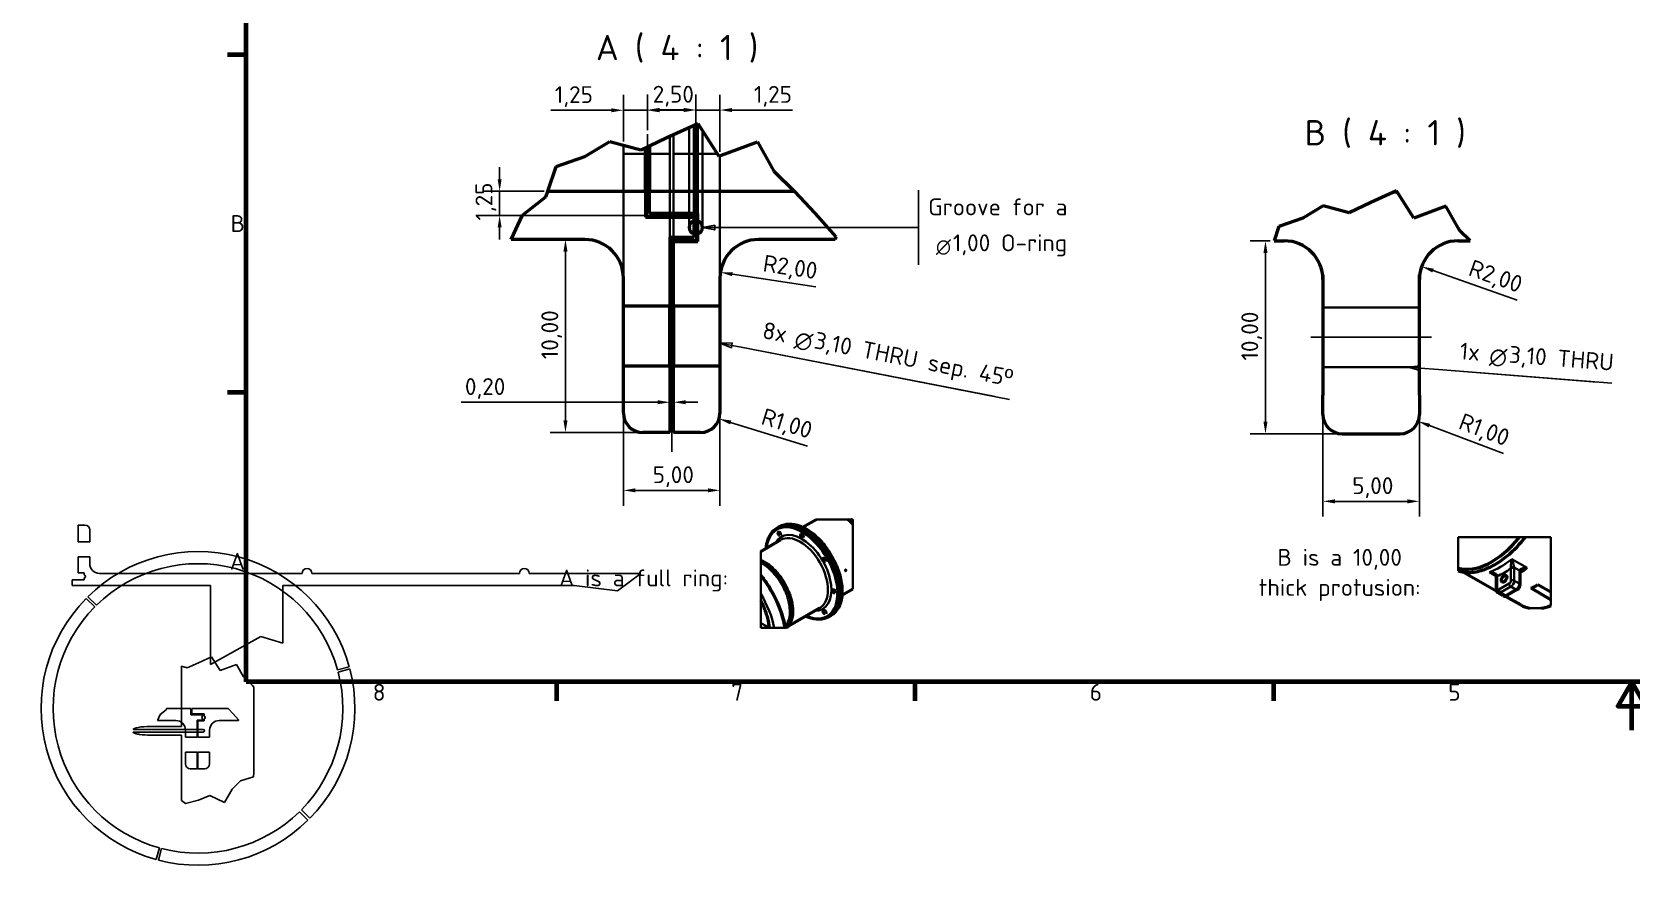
# Model space of a CAD drawing. Header units: millimetres. Extents: x -69 to 1188, y -60 to 840.
# Drawn here: x -69 to 594, y -60 to 289 of the extents above; entities that cross this region are included whole.
import ezdxf

# ---------------------------------------------------------------- set-up
doc = ezdxf.new("R2010")
doc.units = ezdxf.units.MM
doc.header["$LTSCALE"] = 2
doc.linetypes.add('DASHED', pattern=[0.2067, 0.1654, -0.0413])
for name, color, linetype, lineweight in [('Border (ISO)', 7, 'Continuous', 70), ('Break Line (ISO)', 7, 'Continuous', 50), ('Centerline (ISO)', 7, 'Continuous', 25), ('Dimension (ISO)', 7, 'Continuous', 25), ('Hidden (ISO)', 7, 'DASHED', 35), ('Sketch Geometry (ISO)', 7, 'Continuous', 25), ('Symbol (ISO)', 7, 'Continuous', 25), ('Visible (ISO)', 7, 'Continuous', 50), ('Visible Narrow (ISO)', 7, 'Continuous', 35)]:
    doc.layers.add(name, color=color, linetype=linetype, lineweight=lineweight)
doc.styles.add('Label Text (DIN)', font='isocpeur.ttf')
doc.styles.add('Note Text (DIN)', font='isocpeur.ttf')
doc.styles.add('Text Style13', font='')
doc.styles.add('Text Style58', font='')
doc.styles.get('Text Style13').set_extended_font_data('AIGDT')
doc.styles.get('Text Style58').set_extended_font_data('AIGDT')
doc.dimstyles.new('Default (DIN)', dxfattribs={"dimscale": 2, "dimtxt": 3.5, "dimasz": 2.5, "dimexe": 3.175, "dimexo": 0.8, "dimgap": 0.8, "dimtad": 1, "dimrnd": 1e-08, "dimzin": 0, "dimtxsty": 'Note Text (DIN)', "dimcen": 0.09, "dimdle": 10, "dimclrd": 256, "dimclre": 256, "dimclrt": 256, "dimadec": 0, "dimazin": 0, "dimtfac": 1, "dimtmove": 0, "dimatfit": 3, "dimfxl": 1, "dimtolj": 1, "dimtzin": 0, "dimlwd": -1, "dimlwe": -1, "dimarcsym": 0})

# ---------------------------------------------------------------- blocks, each defined once
blk = doc.blocks.new('Borders Default Border')
at = {"layer": 'Border (ISO)'}
for p, q in [((10, 140), (6.1, 140)), ((10, 70), (6.1, 70)), ((74.25, 10), (74.25, 6.1)), ((148.5, 10), (148.5, 6.1)), ((222.75, 10), (222.75, 6.1))]:
    blk.add_line(p, q, dxfattribs=at)
at = {"layer": 'Border (ISO)', "flags": 128}
for points in [[(10, 10), (10, 410), (584, 410), (584, 10), (10, 10)], [(297, 0), (297, 10), (294.11, 5), (299.89, 5), (297, 10)]]:
    blk.add_lwpolyline(points, dxfattribs=at)
at = {"layer": 'Border (ISO)', "char_height": 3.5, "attachment_point": 7, "style": 'Note Text (DIN)'}
for s, insert in [('B', (6.75, 103.25)), ('A', (6.58, 33.25)), ('8', (36.2, 6.1)), ('7', (110.45, 6.1)), ('6', (184.7, 6.1)), ('5', (258.95, 6.1))]:
    blk.add_mtext(s, dxfattribs=dict(at, insert=insert))
blk = doc.blocks.new('*D15')
at = {"layer": 'Defpoints', "color": 0, "transparency": 16777216}
for p in [(176.23, 131.4), (216.23, 131.4), (216.23, 99.4)]:
    blk.add_point(p, dxfattribs=at)
at = {"layer": 'Dimension (ISO)', "transparency": 16777216}
for p, q in [((176.23, 129.8), (176.23, 93.05)), ((216.23, 129.8), (216.23, 93.05)), ((181.23, 99.4), (211.23, 99.4))]:
    blk.add_line(p, q, dxfattribs=at)
for points in [[(181.23, 100.24), (181.23, 98.57), (176.23, 99.4)], [(211.23, 100.24), (211.23, 98.57), (216.23, 99.4)]]:
    blk.add_solid(points, dxfattribs=at)
at = {"layer": 'Dimension (ISO)', "transparency": 16777216, "insert": (188.36, 109.4), "char_height": 7, "attachment_point": 1, "style": 'Note Text (DIN)'}
blk.add_mtext('\\A1;5,00', dxfattribs=at)
blk = doc.blocks.new('*D16')
at = {"layer": 'Defpoints', "color": 0, "transparency": 16777216}
for p in [(152.23, 203.4), (153.16, 203.4), (184.23, 123.4)]:
    blk.add_point(p, dxfattribs=at)
at = {"layer": 'Dimension (ISO)', "transparency": 16777216}
for p, q in [((152.23, 128.4), (152.23, 198.4)), ((182.63, 123.4), (145.88, 123.4))]:
    blk.add_line(p, q, dxfattribs=at)
for points in [[(151.4, 198.4), (153.07, 198.4), (152.23, 203.4)], [(151.4, 128.4), (153.07, 128.4), (152.23, 123.4)]]:
    blk.add_solid(points, dxfattribs=at)
at = {"layer": 'Dimension (ISO)', "transparency": 16777216, "insert": (142.23, 153.78), "char_height": 7, "attachment_point": 1, "rotation": 90, "style": 'Note Text (DIN)'}
blk.add_mtext('\\A1;10,00', dxfattribs=at)
blk = doc.blocks.new('*D17')
at = {"layer": 'Defpoints', "color": 0, "transparency": 16777216}
for p in [(208.23, 131.4), (215.88, 129.05)]:
    blk.add_point(p, dxfattribs=at)
at = {"layer": 'Dimension (ISO)', "transparency": 16777216}
blk.add_line((252.52, 117.75), (220.66, 127.57), dxfattribs=at)
blk.add_solid([(220.9, 128.37), (220.41, 126.78), (215.88, 129.05)], dxfattribs=at)
at = {"layer": 'Dimension (ISO)', "transparency": 16777216, "insert": (234.87, 133.66), "char_height": 7, "attachment_point": 1, "rotation": 342.86788, "style": 'Note Text (DIN)'}
blk.add_mtext('\\A1;R1,00', dxfattribs=at)
blk = doc.blocks.new('*D18')
at = {"layer": 'Defpoints', "color": 0, "transparency": 16777216}
for p in [(216.41, 189.78), (232.23, 187.4)]:
    blk.add_point(p, dxfattribs=at)
at = {"layer": 'Dimension (ISO)', "transparency": 16777216}
blk.add_line((255.96, 183.84), (221.36, 189.04), dxfattribs=at)
blk.add_solid([(221.48, 189.86), (221.23, 188.21), (216.41, 189.78)], dxfattribs=at)
at = {"layer": 'Dimension (ISO)', "transparency": 16777216, "insert": (234.75, 197.14), "char_height": 7, "attachment_point": 1, "rotation": 351.45258, "style": 'Note Text (DIN)'}
blk.add_mtext('\\A1;R2,00', dxfattribs=at)
blk = doc.blocks.new('Hole Note1')
at = {"layer": 'Symbol (ISO)'}
for p, q in [((110.67, 80.25), (108.12, 80.24)), ((110.57, 79.76), (108.12, 80.24)), ((108.12, 80.24), (110.47, 79.27)), ((110.47, 79.27), (110.67, 80.25)), ((110.57, 79.76), (112.16, 79.46)), ((112.16, 79.46), (165.13, 69.13)), ((112.16, 79.46), (168.08, 68.56))]:
    blk.add_line(p, q, dxfattribs=at)
at = {"layer": 'Symbol (ISO)', "flags": 128}
blk.add_lwpolyline([(110.67, 80.25), (108.12, 80.24), (110.47, 79.27), (110.67, 80.25)], dxfattribs=at)
at = {"layer": 'Symbol (ISO)'}
blk.add_solid([(110.67, 80.25), (108.12, 80.24), (110.47, 79.27), (110.67, 80.25)], dxfattribs=at)
at = {"layer": 'Symbol (ISO)', "char_height": 3.5, "attachment_point": 7, "rotation": 348.9757}
for s, insert, style in [('8x ', (116.69, 81.27), 'Note Text (DIN)'), ('\\fAIGDT|b0|i0|p0;n', (123.29, 79.09), 'Text Style13'), ('3,10 THRU sep. 45º', (127.21, 78.15), 'Note Text (DIN)')]:
    blk.add_mtext(s, dxfattribs=dict(at, insert=insert, style=style))
blk = doc.blocks.new('*D21')
at = {"layer": 'Defpoints', "color": 0, "transparency": 16777216}
for p in [(465.98, 138.85), (505.98, 138.85), (505.98, 94.85)]:
    blk.add_point(p, dxfattribs=at)
at = {"layer": 'Dimension (ISO)', "transparency": 16777216}
for p, q in [((465.98, 137.25), (465.98, 88.5)), ((505.98, 137.25), (505.98, 88.5)), ((470.98, 94.85), (500.98, 94.85))]:
    blk.add_line(p, q, dxfattribs=at)
for points in [[(470.98, 95.68), (470.98, 94.01), (465.98, 94.85)], [(500.98, 95.68), (500.98, 94.01), (505.98, 94.85)]]:
    blk.add_solid(points, dxfattribs=at)
at = {"layer": 'Dimension (ISO)', "transparency": 16777216, "insert": (478.11, 104.85), "char_height": 7, "attachment_point": 1, "style": 'Note Text (DIN)'}
blk.add_mtext('\\A1;5,00', dxfattribs=at)
blk = doc.blocks.new('*D22')
at = {"layer": 'Defpoints', "color": 0, "transparency": 16777216}
for p in [(497.98, 130.85), (505.46, 128.02)]:
    blk.add_point(p, dxfattribs=at)
at = {"layer": 'Dimension (ISO)', "transparency": 16777216}
blk.add_line((540.77, 114.66), (510.14, 126.25), dxfattribs=at)
blk.add_solid([(510.43, 127.03), (509.84, 125.47), (505.46, 128.02)], dxfattribs=at)
at = {"layer": 'Dimension (ISO)', "transparency": 16777216, "insert": (524.16, 131.64), "char_height": 7, "attachment_point": 1, "rotation": 339.27867, "style": 'Note Text (DIN)'}
blk.add_mtext('\\A1;R1,00', dxfattribs=at)
blk = doc.blocks.new('*D23')
at = {"layer": 'Defpoints', "color": 0, "transparency": 16777216}
for p in [(506.89, 192.18), (521.98, 186.85)]:
    blk.add_point(p, dxfattribs=at)
at = {"layer": 'Dimension (ISO)', "transparency": 16777216}
blk.add_line((546.43, 178.21), (511.61, 190.51), dxfattribs=at)
blk.add_solid([(511.89, 191.3), (511.33, 189.73), (506.89, 192.18)], dxfattribs=at)
at = {"layer": 'Dimension (ISO)', "transparency": 16777216, "insert": (528.12, 195.29), "char_height": 7, "attachment_point": 1, "rotation": 340.54315, "style": 'Note Text (DIN)'}
blk.add_mtext('\\A1;R2,00', dxfattribs=at)
blk = doc.blocks.new('Hole Note2')
at = {"layer": 'Symbol (ISO)'}
for p, q in [((253.16, 75.53), (250.63, 75.22)), ((253.12, 75.03), (250.63, 75.22)), ((250.63, 75.22), (253.08, 74.53)), ((253.08, 74.53), (253.16, 75.53)), ((253.12, 75.03), (256.95, 74.73)), ((256.95, 74.73), (289.83, 72.14)), ((256.95, 74.73), (292.82, 71.9))]:
    blk.add_line(p, q, dxfattribs=at)
at = {"layer": 'Symbol (ISO)', "flags": 128}
blk.add_lwpolyline([(253.16, 75.53), (250.63, 75.22), (253.08, 74.53), (253.16, 75.53)], dxfattribs=at)
at = {"layer": 'Symbol (ISO)'}
blk.add_solid([(253.16, 75.53), (250.63, 75.22), (253.08, 74.53), (253.16, 75.53)], dxfattribs=at)
at = {"layer": 'Symbol (ISO)', "char_height": 3.5, "attachment_point": 7, "rotation": 355.4978}
for s, insert, style in [('1x ', (261.23, 76.88), 'Note Text (DIN)'), ('3,10 THRU', (271.36, 75.37), 'Note Text (DIN)'), ('\\fAIGDT|b0|i0|p0;n', (267.34, 75.51), 'Text Style13')]:
    blk.add_mtext(s, dxfattribs=dict(at, insert=insert, style=style))
blk = doc.blocks.new('*D25')
at = {"layer": 'Defpoints', "color": 0, "transparency": 16777216}
for p in [(442.19, 202.85), (445.76, 202.85), (473.98, 122.85)]:
    blk.add_point(p, dxfattribs=at)
at = {"layer": 'Dimension (ISO)', "transparency": 16777216}
for p, q in [((444.16, 202.85), (435.84, 202.85)), ((442.19, 127.85), (442.19, 197.85)), ((472.38, 122.85), (435.84, 122.85))]:
    blk.add_line(p, q, dxfattribs=at)
for points in [[(441.36, 197.85), (443.03, 197.85), (442.19, 202.85)], [(441.36, 127.85), (443.03, 127.85), (442.19, 122.85)]]:
    blk.add_solid(points, dxfattribs=at)
at = {"layer": 'Dimension (ISO)', "transparency": 16777216, "insert": (432.19, 153.22), "char_height": 7, "attachment_point": 1, "rotation": 90, "style": 'Note Text (DIN)'}
blk.add_mtext('\\A1;10,00', dxfattribs=at)
blk = doc.blocks.new('Feature Identifier3')
at = {"layer": 'Symbol (ISO)'}
for p, q in [((149.21, 111.95), (149.21, 96.45)), ((107.02, 104.7), (104.52, 104.2)), ((107.02, 104.2), (104.52, 104.2)), ((104.52, 104.2), (107.02, 103.7)), ((107.02, 103.7), (107.02, 104.7)), ((107.02, 104.2), (141.33, 104.2)), ((141.33, 104.2), (149.21, 104.2))]:
    blk.add_line(p, q, dxfattribs=at)
at = {"layer": 'Symbol (ISO)', "flags": 128}
blk.add_lwpolyline([(107.02, 104.7), (104.52, 104.2), (107.02, 103.7), (107.02, 104.7)], dxfattribs=at)
at = {"layer": 'Symbol (ISO)'}
blk.add_solid([(107.02, 104.7), (104.52, 104.2), (107.02, 103.7), (107.02, 104.7)], dxfattribs=at)
at = {"layer": 'Symbol (ISO)', "color": 7, "attachment_point": 7}
for s, insert, char_height, style in [('Groove for a ', (151.26, 106.7), 3.5, 'Note Text (DIN)'), ('1,00 O-ring', (156.35, 98.2), 3.5, 'Note Text (DIN)'), ('n', (152.86, 98.5), 3, 'Text Style58')]:
    blk.add_mtext(s, dxfattribs=dict(at, insert=insert, char_height=char_height, style=style))
blk = doc.blocks.new('*D60')
at = {"layer": 'Defpoints', "color": 0, "transparency": 16777216}
for p in [(176.23, 256.96), (186.23, 247.06), (176.23, 242.49)]:
    blk.add_point(p, dxfattribs=at)
at = {"layer": 'Dimension (ISO)', "transparency": 16777216}
for p, q in [((176.23, 244.09), (176.23, 263.31)), ((186.23, 248.66), (186.23, 263.31)), ((171.23, 256.96), (146.23, 256.96)), ((186.23, 256.96), (176.23, 256.96)), ((191.23, 256.96), (196.23, 256.96))]:
    blk.add_line(p, q, dxfattribs=at)
for points in [[(171.23, 257.8), (171.23, 256.13), (176.23, 256.96)], [(191.23, 257.8), (191.23, 256.13), (186.23, 256.96)]]:
    blk.add_solid(points, dxfattribs=at)
at = {"layer": 'Dimension (ISO)', "transparency": 16777216, "insert": (147.83, 266.96), "char_height": 7, "attachment_point": 1, "style": 'Note Text (DIN)'}
blk.add_mtext('\\A1;1,25', dxfattribs=at)
blk = doc.blocks.new('*D61')
at = {"layer": 'Defpoints', "color": 0, "transparency": 16777216}
for p in [(206.23, 257.12), (186.23, 247.06), (206.23, 213.4)]:
    blk.add_point(p, dxfattribs=at)
at = {"layer": 'Dimension (ISO)', "transparency": 16777216}
for p, q in [((186.23, 248.66), (186.23, 263.47)), ((206.23, 215), (206.23, 263.47)), ((191.23, 257.12), (201.23, 257.12))]:
    blk.add_line(p, q, dxfattribs=at)
for points in [[(191.23, 257.95), (191.23, 256.29), (186.23, 257.12)], [(201.23, 257.95), (201.23, 256.29), (206.23, 257.12)]]:
    blk.add_solid(points, dxfattribs=at)
at = {"layer": 'Dimension (ISO)', "transparency": 16777216, "insert": (188.36, 267.12), "char_height": 7, "attachment_point": 1, "style": 'Note Text (DIN)'}
blk.add_mtext('\\A1;2,50', dxfattribs=at)
blk = doc.blocks.new('*D62')
at = {"layer": 'Defpoints', "color": 0, "transparency": 16777216}
for p in [(216.23, 257.06), (216.23, 238.09), (206.23, 213.4)]:
    blk.add_point(p, dxfattribs=at)
at = {"layer": 'Dimension (ISO)', "transparency": 16777216}
for p, q in [((206.23, 215), (206.23, 263.41)), ((216.23, 239.69), (216.23, 263.41)), ((201.23, 257.06), (196.23, 257.06)), ((206.23, 257.06), (216.23, 257.06)), ((221.23, 257.06), (246.23, 257.06))]:
    blk.add_line(p, q, dxfattribs=at)
for points in [[(201.23, 257.89), (201.23, 256.22), (206.23, 257.06)], [(221.23, 257.89), (221.23, 256.22), (216.23, 257.06)]]:
    blk.add_solid(points, dxfattribs=at)
at = {"layer": 'Dimension (ISO)', "transparency": 16777216, "insert": (230.28, 267.06), "char_height": 7, "attachment_point": 1, "style": 'Note Text (DIN)'}
blk.add_mtext('\\A1;1,25', dxfattribs=at)
blk = doc.blocks.new('*D63')
at = {"layer": 'Defpoints', "color": 0, "transparency": 16777216}
for p in [(195.43, 135.93), (195.43, 134.33), (197.03, 134.33)]:
    blk.add_point(p, dxfattribs=at)
at = {"layer": 'Dimension (ISO)', "transparency": 16777216}
for p, q in [((190.43, 135.93), (108.97, 135.93)), ((197.03, 135.93), (195.43, 135.93)), ((202.03, 135.93), (207.03, 135.93))]:
    blk.add_line(p, q, dxfattribs=at)
for points in [[(190.43, 136.76), (190.43, 135.1), (195.43, 135.93)], [(202.03, 136.76), (202.03, 135.1), (197.03, 135.93)]]:
    blk.add_solid(points, dxfattribs=at)
at = {"layer": 'Dimension (ISO)', "transparency": 16777216, "insert": (110.57, 145.93), "char_height": 7, "attachment_point": 1, "style": 'Note Text (DIN)'}
blk.add_mtext('\\A1;0,20', dxfattribs=at)
blk = doc.blocks.new('*D64')
at = {"layer": 'Defpoints', "color": 0, "transparency": 16777216}
for p in [(144.96, 223.4), (124.96, 213.4), (186.23, 213.4)]:
    blk.add_point(p, dxfattribs=at)
at = {"layer": 'Dimension (ISO)', "transparency": 16777216}
for p, q in [((124.96, 228.4), (124.96, 233.4)), ((143.36, 223.4), (118.61, 223.4)), ((124.96, 223.4), (124.96, 213.4)), ((184.63, 213.4), (118.61, 213.4)), ((124.96, 208.4), (124.96, 203.4))]:
    blk.add_line(p, q, dxfattribs=at)
for points in [[(124.13, 228.4), (125.79, 228.4), (124.96, 223.4)], [(124.13, 208.4), (125.79, 208.4), (124.96, 213.4)]]:
    blk.add_solid(points, dxfattribs=at)
at = {"layer": 'Dimension (ISO)', "transparency": 16777216, "insert": (114.96, 211.23), "char_height": 7, "attachment_point": 1, "rotation": 90, "style": 'Note Text (DIN)'}
blk.add_mtext('\\A1;1,25', dxfattribs=at)

msp = doc.modelspace()

# ---------------------------------------------------------------- linework, layer by layer
for p, q in [((-49.629, 78.1), (-49.629, 85)), ((-49.629, 85), (-46.829, 85)), ((-44.829, 83), (-44.829, 78.1)), ((-44.829, 78.1), (-49.629, 78.1)), ((-49.629, 71.9), (-44.829, 71.9)), ((-49.629, 65.2), (-49.629, 71.9)), ((-44.829, 71.9), (-44.829, 69)), ((-52.129, 62.3), (-47.129, 62.3)), ((-52.129, 60), (-52.129, 62.3)), ((5.171, 60), (-52.129, 60)), ((-47.129, 65.2), (-49.629, 65.2)), ((-47.129, 64.421), (-47.129, 65.2)), ((-47.129, 62.3), (-47.129, 63.079)), ((-40.829, 65), (43.171, 65)), ((5.171, 27.159), (5.171, 60)), ((35.204, 60), (35.204, 36.119)), ((155.171, 60), (35.204, 60)), ((47.171, 65), (133.171, 65)), ((137.171, 65), (183.499, 65)), ((173.769, 57.796), (155.891, 59.957)), ((183.499, 65), (173.769, 57.796)), ((-46.307, 54.614), (-42.771, 51.079)), ((-42.079, 51.771), (-45.614, 55.307)), ((5.171, 27.159), (26, 38.875)), ((26, 38.875), (35.204, 36.119)), ((-4.419, 25.778), (0.172, 27.941)), ((0.172, 27.941), (5.578, 30.405)), ((5.578, 30.405), (9.246, 24.676)), ((9.246, 24.676), (16.022, 27.2)), ((16.022, 27.2), (18.902, 22.067)), ((-6.859, 26.451), (-4.419, 25.778)), ((-6.859, 1.523), (-6.859, 26.451)), ((18.902, 22.067), (22.525, 18.502)), ((62.657, 26.296), (57.827, 25.002)), ((58.08, 24.055), (62.91, 25.35)), ((22.525, 18.502), (23.174, 17.807)), ((23.174, 17.807), (23.174, -0.277)), ((-15.643, 6.521), (-13.21, 8.396)), ((-13.21, 8.396), (-13.009, 8.993)), ((-13.009, 8.993), (-2.891, 8.993)), ((-2.891, 8.993), (-2.891, 6.293)), ((-2.491, 8.993), (12.504, 8.993)), ((-2.491, 6.693), (-2.491, 8.993)), ((2.509, 6.693), (-2.491, 6.693)), ((2.509, 5.913), (2.509, 6.693)), ((12.504, 8.993), (12.529, 8.968)), ((12.529, 8.968), (14.626, 6.721)), ((14.626, 6.721), (16.823, 4.254)), ((2.174, 0.223), (-26.859, 0.223)), ((-19.659, 1.523), (-6.859, 1.523)), ((-16.823, 3.993), (-15.643, 6.521)), ((-9.191, 3.993), (-16.823, 3.993)), ((-2.891, 6.293), (2.109, 6.293)), ((2.109, 4.193), (-0.391, 4.193)), ((-0.391, 4.193), (-0.391, -2.907)), ((0.009, 3.793), (2.509, 3.793)), ((0.009, -2.907), (0.009, 3.793)), ((2.109, 6.293), (2.109, 5.913)), ((2.109, 4.572), (2.109, 4.193)), ((2.509, 3.793), (2.509, 4.572)), ((16.735, 3.993), (8.809, 3.993)), ((16.823, 4.254), (16.735, 3.993)), ((-26.859, -0.777), (2.174, -0.777)), ((-6.859, -2.077), (-19.659, -2.077)), ((-6.859, -29.218), (-6.859, -2.077)), ((-5.191, -2.907), (-5.191, -0.007)), ((-0.391, -2.907), (-5.191, -2.907)), ((4.809, -2.907), (0.009, -2.907)), ((4.809, -0.007), (4.809, -2.907)), ((23.174, -0.277), (23.174, -17.587)), ((-5.191, -14.007), (-5.191, -9.107)), ((-5.191, -9.107), (-0.391, -9.107)), ((-0.391, -9.107), (-0.391, -16.007)), ((0.009, -9.107), (4.809, -9.107)), ((0.009, -16.007), (0.009, -9.107)), ((4.809, -9.107), (4.809, -14.007)), ((-0.391, -16.007), (-3.191, -16.007)), ((2.809, -16.007), (0.009, -16.007)), ((22.953, -19.371), (17.639, -21.072)), ((23.174, -17.587), (22.953, -19.371)), ((14.124, -24.421), (11.012, -30.04)), ((17.639, -21.072), (14.124, -24.421)), ((-5.145, -30.404), (-6.859, -29.218)), ((0.172, -29.047), (-5.145, -30.404)), ((4.898, -27.06), (0.172, -29.047)), ((11.012, -30.04), (4.898, -27.06)), ((46.384, -36.536), (42.849, -33)), ((42, -33.849), (45.536, -37.384)), ((-16.002, -48.827), (-17.296, -53.657)), ((-16.35, -53.91), (-15.055, -49.08))]:
    msp.add_line(p, q)
for centre, major_axis, ratio, start_param, end_param in [((-46.829, 83), (2, 0), 1, 0, 1.5707963), ((0, 9), (46.307, 45.614), 1, 5.7746605, 7.8539816), ((-40.829, 69), (0, -4), 1, 4.712389, 6.2831853), ((0, 9), (-16.002, 57.827), 1, 4.712389, 6.790454), ((45.171, 65), (0, 2), 1, 4.712389, 7.8539816), ((135.171, 65), (0, 2), 1, 4.712389, 7.8539816), ((-47.329, 63.75), (0.671, 0.2), 1, 4.712389, 7.2744782), ((155.171, 54), (-5.957, 0.72), 1, 4.712389, 4.8326789), ((0, 9), (-62.657, 17.296), 1, 5.7746605, 7.8539816), ((0, 9), (-42.079, -42.771), 1, 4.712389, 6.790454), ((0, 9), (42, 42.849), 1, 4.712389, 5.7414213), ((0, 9), (16.35, -62.91), 1, 0.5403666, 1.5707963), ((-19.659, 0.223), (7.2, 0), 0.1805556, 1.5707963, 3.1415927), ((-9.191, -0.007), (0, 4), 1, 4.712389, 6.2831853), ((2.309, 5.243), (-0.671, -0.2), 1, 4.712389, 7.2744782), ((2.174, -0.277), (0.5, 0), 1, 4.712389, 7.8539816), ((2.309, 5.243), (0.671, 0.2), 1, 4.712389, 7.2744782), ((8.809, -0.007), (-4, 0), 1, 4.712389, 6.2831853), ((-3.191, -14.007), (-2, 0), 1, 0, 1.5707963), ((2.809, -14.007), (0, -2), 1, 0, 1.5707963), ((0, 9), (-46.384, -45.536), 1, 0.5403666, 1.5707963), ((0, 9), (58.08, -15.055), 1, 4.712389, 5.7414213)]:
    msp.add_ellipse(centre, major_axis=major_axis, ratio=ratio, start_param=start_param, end_param=end_param)
msp.add_open_spline([(-19.659, -2.077), (-21.306, -2.077), (-22.889, -1.976), (-24.613, -1.726), (-25.407, -1.596), (-26.215, -1.319), (-26.435, -1.231), (-26.664, -1.08), (-26.728, -1.03), (-26.803, -0.941), (-26.826, -0.906), (-26.853, -0.839), (-26.859, -0.809), (-26.859, -0.777)], degree=3, knots=[-0.4352114, -0.4352114, -0.4352114, -0.4352114, -0.15068149, -0.15068149, -0.05207033, -0.05207033, -0.02216604, -0.02216604, -0.01084963, -0.01084963, -0.00472538, -0.00472538, 0, 0, 0, 0])
at = {"layer": 'Break Line (ISO)'}
for p, q in [((187.033, 242.207), (194.27, 245.617)), ((194.27, 245.617), (207.05, 251.442)), ((207.05, 251.442), (215.721, 237.9)), ((160.31, 237.784), (170.581, 244.048)), ((170.581, 244.048), (183.419, 240.504)), ((183.419, 240.504), (185.433, 241.453)), ((185.433, 241.453), (187.033, 242.207)), ((215.721, 237.9), (231.74, 243.865)), ((231.74, 243.865), (238.547, 231.732)), ((144.96, 223.402), (148.402, 233.628)), ((148.402, 233.628), (160.31, 237.784)), ((238.547, 231.732), (247.014, 223.402)), ((134.424, 213.517), (144.156, 221.015)), ((144.156, 221.015), (144.96, 223.402)), ((247.014, 223.402), (247.112, 223.305)), ((247.112, 223.305), (255.501, 214.317)), ((496.436, 223.525), (485.826, 218.689)), ((503.635, 212.282), (496.436, 223.525)), ((129.703, 203.402), (134.424, 213.517)), ((255.501, 214.317), (264.289, 204.45)), ((457.632, 212.186), (447.745, 208.735)), ((466.159, 217.386), (457.632, 212.186)), ((476.817, 214.444), (466.159, 217.386)), ((485.826, 218.689), (476.817, 214.444)), ((516.935, 217.234), (503.635, 212.282)), ((521.972, 208.256), (516.935, 217.234)), ((447.745, 208.735), (445.763, 202.848)), ((521.972, 208.256), (521.973, 208.255)), ((521.973, 208.255), (521.973, 208.254)), ((521.973, 208.254), (521.98, 208.241)), ((522.586, 207.161), (521.98, 208.241)), ((526.97, 202.848), (522.586, 207.161)), ((264.289, 204.45), (263.935, 203.402))]:
    msp.add_line(p, q, dxfattribs=at)
at = {"layer": 'Centerline (ISO)', "linetype": 'Continuous'}
msp.add_line((510.98, 162.848), (460.98, 162.848), dxfattribs=at)
at = {"layer": 'Hidden (ISO)'}
for p, q in [((195.433, 246.147), (195.433, 204.202)), ((197.033, 246.876), (197.033, 204.202)), ((203.433, 249.794), (203.433, 208.402)), ((205.433, 250.705), (205.433, 214.202)), ((207.033, 251.435), (207.033, 214.202)), ((209.033, 208.402), (209.033, 248.344)), ((176.233, 242.488), (176.233, 187.402)), ((195.433, 238.87), (176.233, 238.87)), ((215.1, 238.87), (197.033, 238.87)), ((216.233, 187.402), (216.233, 238.091)), ((494.951, 222.848), (496.38, 222.848)), ((505.98, 175.248), (465.98, 175.248)), ((505.98, 150.448), (465.98, 150.448))]:
    msp.add_line(p, q, dxfattribs=at)
msp.add_arc((496.38, 246.848), 24, 270, 271.159285, dxfattribs=at)
at = {"layer": 'Sketch Geometry (ISO)'}
for p, q in [((186.233, 247.062), (186.233, 213.402)), ((186.233, 213.402), (206.233, 213.402)), ((206.233, 213.402), (206.233, 203.402)), ((206.233, 203.402), (196.233, 203.402)), ((196.233, 203.402), (196.233, 115.432))]:
    msp.add_line(p, q, dxfattribs=at)
at = {"layer": 'Visible (ISO)'}
for p, q in [((185.433, 223.402), (185.433, 241.453)), ((187.033, 242.207), (187.033, 223.402)), ((144.96, 223.402), (185.433, 223.402)), ((185.433, 223.402), (185.433, 212.602)), ((187.033, 223.402), (247.014, 223.402)), ((187.033, 214.202), (187.033, 223.402)), ((185.433, 212.602), (205.433, 212.602)), ((207.033, 214.202), (187.033, 214.202)), ((205.433, 214.202), (205.433, 212.602)), ((205.433, 212.602), (205.433, 211.085)), ((207.033, 211.085), (207.033, 214.202)), ((205.433, 211.085), (205.433, 205.719)), ((205.433, 205.719), (205.433, 204.202)), ((207.033, 205.719), (207.033, 211.085)), ((207.033, 202.602), (207.033, 205.719)), ((160.233, 203.402), (129.703, 203.402)), ((205.433, 204.202), (195.433, 204.202)), ((195.433, 204.202), (195.433, 175.802)), ((197.033, 204.202), (197.033, 202.602)), ((197.033, 202.602), (207.033, 202.602)), ((197.033, 175.802), (197.033, 202.602)), ((263.935, 203.402), (232.233, 203.402)), ((445.763, 202.848), (449.98, 202.848)), ((521.98, 202.848), (526.97, 202.848)), ((176.233, 175.802), (176.233, 187.402)), ((216.233, 187.402), (216.233, 175.802)), ((465.98, 188.709), (465.98, 138.848)), ((505.98, 138.848), (505.98, 188.709)), ((195.433, 175.802), (176.233, 175.802)), ((176.233, 151.002), (176.233, 175.802)), ((195.433, 151.002), (195.433, 175.802)), ((216.233, 175.802), (197.033, 175.802)), ((197.033, 175.802), (197.033, 151.002)), ((216.233, 175.802), (216.233, 151.002)), ((176.233, 131.402), (176.233, 151.002)), ((176.233, 151.002), (195.433, 151.002)), ((195.433, 151.002), (195.433, 123.402)), ((197.033, 151.002), (216.233, 151.002)), ((197.033, 123.402), (197.033, 151.002)), ((216.233, 151.002), (216.233, 131.402)), ((465.98, 130.848), (465.98, 138.848)), ((505.98, 138.848), (505.98, 130.848)), ((195.433, 123.402), (184.233, 123.402)), ((208.233, 123.402), (197.033, 123.402)), ((473.98, 122.848), (497.98, 122.848)), ((250.463, 84.101), (256.079, 87.343)), ((239.919, 83.787), (240.414, 84.073)), ((240.485, 84.113), (240.98, 84.399)), ((233.11, 74.082), (241.359, 78.844)), ((524.56, 65.366), (538.04, 57.583)), ((537.894, 58.284), (537.894, 63.373)), ((547.673, 60.325), (547.673, 65.414)), ((555.074, 60.424), (560.422, 57.336)), ((266.713, 55.955), (271.327, 58.619)), ((540.723, 55.735), (538.602, 56.96)), ((541.543, 55.561), (547.925, 51.876)), ((546.465, 58.234), (542.223, 55.785)), ((560.422, 54.07), (552.245, 58.791)), ((244.495, 43.127), (257.609, 50.699)), ((261.169, 46.981), (261.664, 47.267)), ((261.735, 47.307), (262.23, 47.593))]:
    msp.add_line(p, q, dxfattribs=at)
for centre, radius, start, end in [((206.233, 208.402), 2.8, 106.60155, 253.39845), ((206.233, 208.402), 2.8, 286.60155, 73.39845), ((160.233, 187.402), 16, 0, 90), ((232.233, 187.402), 16, 90, 180), ((449.98, 186.848), 16, 0, 90), ((521.98, 186.848), 16, 90, 180), ((184.233, 131.402), 8, 180, 270), ((208.233, 131.402), 8, 270, 0), ((473.98, 130.848), 8, 180, 270), ((497.98, 130.848), 8, 270, 0)]:
    msp.add_arc(centre, radius, start, end, dxfattribs=at)
for centre, major_axis, ratio, start_param, end_param in [((251.039, 65.67), (10.625, -18.403), 0.5773503, 0, 3.1415927), ((251.11, 65.71), (-10.625, 18.403), 0.5773503, 3.1382651, 6.2865129), ((267.515, 75.182), (-8.125, 14.073), 0.5773503, 5.159563, 5.3517298), ((535.925, 96.332), (-16.25, -28.146), 0.5773503, 0.1316814, 1.3104684), ((522.68, 103.979), (-32.255, 43.66), 0.4864902, 3.0250184, 3.1481731), ((564.175, 80.022), (-16.25, -28.146), 0.5773503, 0, 0.2018725), ((564.175, 80.022), (-16.25, -28.146), 0.5773503, 0.4416286, 0.6213694)]:
    msp.add_ellipse(centre, major_axis=major_axis, ratio=ratio, start_param=start_param, end_param=end_param, dxfattribs=at)
for centre, major_axis in [((240.816, 81.418), (0.388, -0.671)), ((250.191, 80.489), (0.388, -0.671)), ((259.566, 70.592), (0.388, -0.671)), ((541.016, 62.774), (-0.775, -1.342)), ((263.449, 57.525), (0.388, -0.671)), ((259.566, 48.942), (0.388, -0.671))]:
    msp.add_ellipse(centre, major_axis=major_axis, ratio=0.5773503, dxfattribs=at)
for points, knots in [([(270.609, 87.343), (270.657, 87.303), (270.705, 87.263), (270.802, 87.182), (270.85, 87.141), (270.946, 87.059), (270.994, 87.017), (271.089, 86.934), (271.137, 86.892), (271.232, 86.807), (271.28, 86.765), (271.327, 86.722)], [0.212365344, 0.212365344, 0.212365344, 0.212365344, 0.224959426, 0.224959426, 0.237553508, 0.237553508, 0.250147591, 0.250147591, 0.262741673, 0.262741673, 0.275335755, 0.275335755, 0.275335755, 0.275335755]), ([(235.436, 75.425), (235.489, 76.047), (235.573, 76.65), (236.023, 78.884), (236.619, 80.344), (238.135, 82.47), (238.965, 83.236), (239.919, 83.787)], [4.80485411, 4.80485411, 4.80485411, 4.80485411, 4.91758999, 4.91758999, 5.24033932, 5.24033932, 5.49778714, 5.49778714, 5.49778714, 5.49778714]), ([(240.98, 84.399), (242.114, 85.054), (243.421, 85.403), (246.267, 85.469), (247.811, 85.169), (250.994, 83.942), (252.634, 82.998), (255.824, 80.567), (257.372, 79.079), (260.218, 75.714), (261.516, 73.839), (263.735, 69.888), (264.656, 67.814), (266.029, 63.671), (266.48, 61.603), (266.863, 57.674), (266.794, 55.814), (266.127, 52.496), (265.53, 51.036), (264.014, 48.91), (263.185, 48.144), (262.23, 47.593)], [5.4977871, 5.4977871, 5.4977871, 5.4977871, 5.8035743, 5.8035743, 6.1187114, 6.1187114, 6.441921, 6.441921, 6.7658008, 6.7658008, 7.0890091, 7.0890091, 7.4119576, 7.4119576, 7.7352377, 7.7352377, 8.0591826, 8.0591826, 8.381932, 8.381932, 8.6393798, 8.6393798, 8.6393798, 8.6393798]), ([(549.741, 80.022), (548.106, 77.881), (546.342, 75.898), (542.651, 72.368), (540.727, 70.82), (536.824, 68.253), (534.846, 67.234), (530.943, 65.795), (529.018, 65.374), (525.329, 65.181), (523.565, 65.41), (521.949, 65.969)], [2.576094, 2.576094, 2.576094, 2.576094, 2.8241353, 2.8241353, 3.0721766, 3.0721766, 3.3202179, 3.3202179, 3.5682592, 3.5682592, 3.8163005, 3.8163005, 3.8163005, 3.8163005]), ([(233.11, 70.417), (234.393, 69.854), (235.688, 69.041), (238.183, 67.002), (239.384, 65.775), (241.569, 63.036), (242.554, 61.525), (244.213, 58.369), (244.888, 56.724), (245.859, 53.462), (246.155, 51.844), (246.331, 48.792), (246.211, 47.359), (245.552, 44.831), (245.015, 43.733), (244.144, 42.697), (243.997, 42.538), (243.844, 42.389)], [6.1635733, 6.1635733, 6.1635733, 6.1635733, 6.4880766, 6.4880766, 6.8128968, 6.8128968, 7.1368911, 7.1368911, 7.4606646, 7.4606646, 7.7849637, 7.7849637, 8.1100402, 8.1100402, 8.4324649, 8.4324649, 8.4943037, 8.4943037, 8.4943037, 8.4943037]), ([(243.172, 42.545), (243.768, 43.13), (244.258, 43.864), (245.178, 46.022), (245.451, 47.582), (245.412, 51.064), (245.1, 52.953), (243.926, 56.814), (243.075, 58.749), (240.943, 62.41), (239.681, 64.101), (236.909, 67.015), (235.426, 68.21), (233.928, 69.075)], [-7.2092732, -7.2092732, -7.2092732, -7.2092732, -6.3558774, -6.3558774, -5.0847019, -5.0847019, -3.8135264, -3.8135264, -2.542351, -2.542351, -1.2711755, -1.2711755, 0, 0, 0, 0]), ([(268.249, 66.349), (268.26, 66.355), (268.273, 66.359), (268.297, 66.361), (268.309, 66.358), (268.328, 66.347), (268.338, 66.338), (268.353, 66.316), (268.358, 66.302), (268.364, 66.274), (268.364, 66.258), (268.361, 66.225), (268.357, 66.209), (268.345, 66.18), (268.337, 66.165), (268.317, 66.142), (268.306, 66.132), (268.284, 66.119), (268.271, 66.115), (268.247, 66.114), (268.236, 66.117), (268.216, 66.127), (268.207, 66.136), (268.192, 66.158), (268.187, 66.172), (268.181, 66.2), (268.18, 66.216), (268.184, 66.249), (268.188, 66.266), (268.199, 66.295), (268.207, 66.309), (268.227, 66.333), (268.238, 66.343), (268.249, 66.349)], [0, 0, 0, 0, 0.00941721, 0.00941721, 0.01883441, 0.01883441, 0.02825162, 0.02825162, 0.03766883, 0.03766883, 0.04708604, 0.04708604, 0.05650324, 0.05650324, 0.06592045, 0.06592045, 0.07533766, 0.07533766, 0.08475487, 0.08475487, 0.09417207, 0.09417207, 0.10358928, 0.10358928, 0.11300649, 0.11300649, 0.12242369, 0.12242369, 0.1318409, 0.1318409, 0.14125811, 0.14125811, 0.15067532, 0.15067532, 0.15067532, 0.15067532]), ([(233.11, 64.248), (234.132, 62.98), (235.103, 61.641), (236.918, 58.861), (237.763, 57.42), (239.302, 54.473), (239.997, 52.969), (241.218, 49.936), (241.743, 48.409), (242.611, 45.374), (242.953, 43.866), (243.198, 42.389)], [0.52237855, 0.52237855, 0.52237855, 0.52237855, 0.69035735, 0.69035735, 0.85833616, 0.85833616, 1.02631496, 1.02631496, 1.19429376, 1.19429376, 1.36227256, 1.36227256, 1.36227256, 1.36227256]), ([(536.861, 64.803), (536.981, 64.733), (537.094, 64.659), (537.301, 64.505), (537.395, 64.425), (537.56, 64.26), (537.631, 64.177), (537.745, 64.015), (537.788, 63.936), (537.849, 63.788), (537.867, 63.72), (537.875, 63.656)], [0.24248563, 0.24248563, 0.24248563, 0.24248563, 0.29626333, 0.29626333, 0.35004102, 0.35004102, 0.40381872, 0.40381872, 0.45759642, 0.45759642, 0.51137411, 0.51137411, 0.51137411, 0.51137411]), ([(537.875, 63.656), (537.878, 63.636), (537.88, 63.616), (537.884, 63.576), (537.886, 63.556), (537.889, 63.518), (537.89, 63.499), (537.892, 63.462), (537.893, 63.443), (537.894, 63.407), (537.894, 63.39), (537.894, 63.373)], [0, 0, 0, 0, 0.009740355, 0.009740355, 0.019480711, 0.019480711, 0.029221066, 0.029221066, 0.038961422, 0.038961422, 0.048701777, 0.048701777, 0.048701777, 0.048701777]), ([(546.465, 58.234), (546.618, 58.322), (546.753, 58.427), (546.995, 58.658), (547.103, 58.784), (547.293, 59.054), (547.376, 59.198), (547.515, 59.498), (547.571, 59.655), (547.649, 59.98), (547.673, 60.149), (547.673, 60.325)], [3.1415927, 3.1415927, 3.1415927, 3.1415927, 3.4557519, 3.4557519, 3.7699112, 3.7699112, 4.0840704, 4.0840704, 4.3982297, 4.3982297, 4.712389, 4.712389, 4.712389, 4.712389]), ([(547.689, 65.643), (547.687, 65.63), (547.685, 65.617), (547.681, 65.588), (547.68, 65.574), (547.677, 65.544), (547.676, 65.529), (547.674, 65.497), (547.674, 65.481), (547.673, 65.448), (547.673, 65.431), (547.673, 65.414)], [0, 0, 0, 0, 0.009740355, 0.009740355, 0.019480711, 0.019480711, 0.029221066, 0.029221066, 0.038961422, 0.038961422, 0.048701777, 0.048701777, 0.048701777, 0.048701777]), ([(548.118, 66.169), (548.058, 66.125), (548.004, 66.08), (547.908, 65.993), (547.867, 65.95), (547.799, 65.869), (547.772, 65.831), (547.73, 65.762), (547.715, 65.732), (547.696, 65.681), (547.691, 65.66), (547.689, 65.643)], [0.32977695, 0.32977695, 0.32977695, 0.32977695, 0.36609636, 0.36609636, 0.40241576, 0.40241576, 0.43873517, 0.43873517, 0.47505458, 0.47505458, 0.51137399, 0.51137399, 0.51137399, 0.51137399]), ([(236.776, 42.389), (236.649, 43.597), (236.394, 44.969), (235.611, 47.876), (235.061, 49.451), (234.004, 51.896), (233.575, 52.79), (233.11, 53.667)], [0, 0, 0, 0, 0.9806736, 0.9806736, 2.0164472, 2.0164472, 2.6132502, 2.6132502, 2.6132502, 2.6132502]), ([(538.602, 56.96), (538.497, 57.02), (538.401, 57.095), (538.236, 57.262), (538.167, 57.354), (538.055, 57.542), (538.013, 57.638), (537.949, 57.828), (537.928, 57.922), (537.9, 58.106), (537.894, 58.196), (537.894, 58.284)], [3.92699082, 3.92699082, 3.92699082, 3.92699082, 4.08407045, 4.08407045, 4.24115008, 4.24115008, 4.39822972, 4.39822972, 4.55530935, 4.55530935, 4.71238898, 4.71238898, 4.71238898, 4.71238898]), ([(540.723, 55.735), (540.828, 55.675), (540.941, 55.629), (541.168, 55.569), (541.282, 55.556), (541.5, 55.553), (541.604, 55.564), (541.801, 55.604), (541.893, 55.632), (542.066, 55.701), (542.147, 55.741), (542.223, 55.785)], [2.35619449, 2.35619449, 2.35619449, 2.35619449, 2.51327412, 2.51327412, 2.67035376, 2.67035376, 2.82743339, 2.82743339, 2.98451302, 2.98451302, 3.14159265, 3.14159265, 3.14159265, 3.14159265]), ([(261.169, 46.981), (260.035, 46.326), (258.728, 45.977), (255.882, 45.911), (254.338, 46.211), (252.408, 46.955), (252.047, 47.109), (251.686, 47.279)], [2.35619449, 2.35619449, 2.35619449, 2.35619449, 2.66198162, 2.66198162, 2.97711873, 2.97711873, 3.04912752, 3.04912752, 3.04912752, 3.04912752])]:
    msp.add_open_spline(points, degree=3, knots=knots, dxfattribs=at)
msp.add_open_spline([(233.928, 69.075), (233.655, 69.232), (233.382, 69.378), (233.11, 69.513)], degree=3, dxfattribs=at)
at = {"layer": 'Visible Narrow (ISO)'}
for p, q in [((269.187, 87.343), (256.079, 87.343)), ((269.187, 87.343), (270.608, 87.343)), ((271.327, 87.343), (270.609, 87.343)), ((271.327, 86.722), (271.327, 87.343)), ((271.327, 86.721), (271.327, 85.497)), ((271.327, 58.619), (271.327, 85.497)), ((547.444, 80.022), (521.949, 80.022)), ((521.949, 80.022), (521.949, 67.198)), ((547.444, 80.022), (549.739, 80.022)), ((560.422, 80.022), (549.741, 80.022)), ((560.422, 57.336), (560.422, 80.022)), ((233.11, 74.082), (233.11, 70.417)), ((233.11, 68.663), (233.11, 69.513)), ((233.11, 64.247), (233.11, 68.663)), ((521.949, 65.97), (521.949, 67.198)), ((543.844, 67.047), (543.844, 61.958)), ((550.628, 67.243), (544.264, 70.917)), ((545.231, 67.459), (547.407, 66.202)), ((545.258, 61.958), (545.258, 67.047)), ((233.11, 63.837), (233.11, 64.248)), ((233.11, 56.515), (233.11, 63.837)), ((534.939, 65.533), (537.814, 63.873)), ((538.187, 58.692), (538.187, 63.781)), ((543.137, 60.733), (538.894, 58.284)), ((547.38, 60.733), (545.258, 61.958)), ((547.38, 65.822), (547.38, 60.733)), ((233.11, 53.667), (233.11, 56.515)), ((233.11, 44.497), (233.11, 53.667)), ((539.602, 57.059), (543.844, 59.508)), ((541.723, 55.834), (539.602, 57.059)), ((545.965, 58.284), (541.723, 55.834)), ((543.844, 59.508), (545.965, 58.284)), ((560.422, 57.336), (560.422, 54.07)), ((560.422, 51.675), (560.422, 54.07)), ((551.513, 50.566), (556.43, 50.566)), ((233.11, 42.389), (233.11, 44.497)), ((236.776, 42.389), (233.11, 42.389)), ((238.678, 42.389), (236.776, 42.389)), ((242.972, 42.389), (238.678, 42.389)), ((243.198, 42.389), (242.972, 42.389)), ((243.843, 42.389), (243.198, 42.389))]:
    msp.add_line(p, q, dxfattribs=at)
for centre, major_axis, ratio, start_param, end_param in [((250.191, 65.18), (-10.375, 17.97), 0.5773503, 2.4704837, 6.9542943), ((250.544, 65.384), (10.625, -18.403), 0.5773503, 0, 3.1415927), ((251.605, 65.996), (-10.625, 18.403), 0.5773503, 3.1415927, 6.2831853), ((250.191, 65.18), (8.625, -14.939), 0.5773503, 5.9410159, 9.7669473), ((249.484, 64.771), (-8.125, 14.073), 0.5773503, 3.1415927, 6.2831853), ((539.602, 94.209), (-16.25, -28.146), 0.5773503, 0.581081, 0.9897153), ((541.016, 93.393), (17.25, 29.878), 0.5773503, 3.8107874, 4.0431942), ((544.524, 67.05), (-0.992, -0.128), 0.4779014, 3.8587764, 5.4106947), ((544.551, 66.639), (-1, 0), 0.5773503, 3.9269908, 5.4977871), ((545.965, 90.535), (16.25, 28.146), 0.5773503, 4.0013428, 4.131308), ((222.26, 49.054), (15, -25.981), 0.5773503, 1.0032002, 1.8192673), ((538.867, 63.784), (-0.992, -0.128), 0.4779014, 5.4484508, 6.2831853), ((538.894, 63.373), (-1, 0), 0.5773503, 5.4977871, 6.2831853), ((543.137, 61.55), (-0.5, -0.866), 0.5773503, 0.7853982, 2.3561945), ((543.844, 60.325), (-0.5, 0.866), 0.5773503, 0.7853982, 2.3561945), ((544.551, 61.55), (-1, 0), 0.5773503, 3.9269908, 5.4977871), ((543.844, 61.141), (1, 1.732), 0.5773503, 3.9269908, 5.4977871), ((545.965, 59.917), (-1, -1.732), 0.5773503, 0.7853982, 2.3561945), ((546.673, 65.414), (1, 0), 0.5773503, 0, 0.7853982), ((546.673, 60.325), (1, 0), 0.5773503, 0, 0.7853982), ((546.7, 65.794), (0.989, -0.15), 0.6620249, 0, 0.8793625), ((220.139, 47.829), (13.5, -23.383), 0.5773503, 1.026485, 1.6091923), ((538.894, 58.284), (-1, 0), 0.5773503, 5.4977871, 6.2831853), ((538.894, 59.1), (-0.5, -0.866), 0.5773503, 5.4977871, 7.0685835), ((539.602, 58.692), (-1, -1.732), 0.5773503, 0, 0.7853982), ((539.602, 57.875), (-0.5, 0.866), 0.5773503, 0.7853982, 2.3561945), ((541.723, 57.467), (-1, -1.732), 0.5773503, 0, 0.7853982), ((541.723, 56.651), (0.5, -0.866), 0.5773503, 5.4977871, 6.2831853), ((545.965, 59.1), (0.5, -0.866), 0.5773503, 5.4977871, 6.2831853), ((234.281, 55.994), (-7.5, 12.99), 0.5773503, 2.2456321, 2.5907116)]:
    msp.add_ellipse(centre, major_axis=major_axis, ratio=ratio, start_param=start_param, end_param=end_param, dxfattribs=at)
for points, knots in [([(233.11, 69.513), (233.11, 69.556), (233.11, 69.61), (233.11, 69.722), (233.11, 69.799), (233.11, 69.936), (233.11, 70.018), (233.11, 70.155), (233.11, 70.229), (233.11, 70.279), (233.11, 70.329), (233.11, 70.373), (233.11, 70.408), (233.11, 70.416), (233.11, 70.416)], [0.54923716, 0.54923716, 0.54923716, 0.54923716, 0.57838108, 0.57838108, 0.6171461, 0.6171461, 0.66488672, 0.66488672, 0.72267216, 0.72267216, 0.72267216, 0.78069808, 0.78069808, 0.81617046, 0.81617046, 0.81617046, 0.81617046]), ([(544.264, 70.917), (544.196, 70.65), (544.132, 70.359), (544.025, 69.794), (543.98, 69.524), (543.917, 69.063), (543.895, 68.878), (543.857, 68.494), (543.842, 68.291), (543.825, 67.925), (543.823, 67.761), (543.828, 67.509), (543.832, 67.417), (543.839, 67.331)], [-0.5122152, -0.5122152, -0.5122152, -0.5122152, -0.37843981, -0.37843981, -0.26509945, -0.26509945, -0.19120019, -0.19120019, -0.11129563, -0.11129563, -0.04280601, -0.04280601, 0, 0, 0, 0]), ([(543.839, 67.331), (543.843, 67.282), (543.845, 67.234), (543.847, 67.139), (543.846, 67.093), (543.844, 67.047)], [-0.048701777, -0.048701777, -0.048701777, -0.048701777, -0.024350889, -0.024350889, 0, 0, 0, 0]), ([(545.231, 67.459), (545.215, 67.545), (545.196, 67.637), (545.144, 67.888), (545.107, 68.05), (545.02, 68.41), (544.969, 68.609), (544.869, 68.983), (544.819, 69.162), (544.69, 69.605), (544.611, 69.863), (544.441, 70.397), (544.35, 70.67), (544.264, 70.917)], [0, 0, 0, 0, 0.04280601, 0.04280601, 0.11129563, 0.11129563, 0.19120019, 0.19120019, 0.26509945, 0.26509945, 0.37843981, 0.37843981, 0.5122152, 0.5122152, 0.5122152, 0.5122152]), ([(545.258, 67.047), (545.258, 67.113), (545.256, 67.181), (545.247, 67.318), (545.24, 67.388), (545.231, 67.459)], [0, 0, 0, 0, 0.024350889, 0.024350889, 0.048701777, 0.048701777, 0.048701777, 0.048701777]), ([(550.628, 67.243), (550.149, 67.263), (549.672, 67.246), (548.98, 67.149), (548.738, 67.1), (548.271, 66.961), (548.049, 66.869), (547.719, 66.661), (547.599, 66.557), (547.464, 66.363), (547.427, 66.284), (547.407, 66.202)], [-0.00084121, -0.00084121, -0.00084121, -0.00084121, 0.17237298, 0.17237298, 0.26968177, 0.26968177, 0.37607677, 0.37607677, 0.4593366, 0.4593366, 0.51137399, 0.51137399, 0.51137399, 0.51137399]), ([(548.117, 66.168), (548.238, 66.257), (548.369, 66.342), (548.73, 66.553), (548.972, 66.672), (549.666, 66.968), (550.147, 67.124), (550.628, 67.243)], [-0.32977695, -0.32977695, -0.32977695, -0.32977695, -0.26968177, -0.26968177, -0.17237298, -0.17237298, 0.00084121, 0.00084121, 0.00084121, 0.00084121]), ([(538.156, 64.049), (538.138, 64.148), (538.102, 64.245), (537.971, 64.482), (537.853, 64.614), (537.526, 64.882), (537.305, 65.007), (536.837, 65.207), (536.595, 65.284), (535.901, 65.454), (535.42, 65.516), (534.939, 65.533)], [-0.51137411, -0.51137411, -0.51137411, -0.51137411, -0.45933672, -0.45933672, -0.37607689, -0.37607689, -0.2696806, -0.2696806, -0.17238222, -0.17238222, 0.00084108, 0.00084108, 0.00084108, 0.00084108]), ([(534.939, 65.533), (535.418, 65.425), (535.895, 65.269), (536.517, 64.988), (536.693, 64.899), (536.861, 64.803)], [-0.00084108, -0.00084108, -0.00084108, -0.00084108, 0.17238222, 0.17238222, 0.24248563, 0.24248563, 0.24248563, 0.24248563]), ([(538.187, 63.781), (538.185, 63.824), (538.181, 63.868), (538.171, 63.958), (538.164, 64.003), (538.156, 64.049)], [-0.048701777, -0.048701777, -0.048701777, -0.048701777, -0.024350889, -0.024350889, 0, 0, 0, 0]), ([(547.407, 66.202), (547.398, 66.142), (547.391, 66.08), (547.382, 65.953), (547.38, 65.888), (547.38, 65.822)], [0, 0, 0, 0, 0.024350889, 0.024350889, 0.048701777, 0.048701777, 0.048701777, 0.048701777])]:
    msp.add_open_spline(points, degree=3, knots=knots, dxfattribs=at)

# ---------------------------------------------------------------- block references
at = {"xscale": 2, "yscale": 2, "zscale": 2}
msp.add_blockref('Borders Default Border', (0, 0), dxfattribs=at)
at = {"layer": 'Symbol (ISO)', "xscale": 2, "yscale": 2, "zscale": 2}
for name in ['Feature Identifier3', 'Hole Note1', 'Hole Note2']:
    msp.add_blockref(name, (0, 0), dxfattribs=at)

# ---------------------------------------------------------------- texts
at = {"layer": 'Symbol (ISO)', "char_height": 10.5, "attachment_point": 7, "style": 'Label Text (DIN)'}
for s, insert in [('A ( 4 : 1 )', (164.843, 276.707)), ('B ( 4 : 1 )', (458.38, 241.382))]:
    msp.add_mtext(s, dxfattribs=dict(at, insert=insert))
at = {"layer": 'Symbol (ISO)', "insert": (472.935, 75.13), "char_height": 7, "width": 66.46753, "attachment_point": 2, "line_spacing_factor": 1.068348, "style": 'Note Text (DIN)'}
msp.add_mtext('\\fISOCPEUR|b0|i0;B is a 10,00\\P\\fISOCPEUR|b0|i0;thick protusion:', dxfattribs=at)
at = {"layer": 'Symbol (ISO)', "insert": (149.564, 66.593), "char_height": 7, "width": 67.87662, "attachment_point": 1, "style": 'Note Text (DIN)'}
msp.add_mtext('\\fISOCPEUR|b0|i0;A is a full ring:', dxfattribs=at)

# ---------------------------------------------------------------- dimensions: what is measured, and where the dimension line sits
at = {"layer": 'Dimension (ISO)'}
for base, p1, p2, angle, override, picture, middle in [((176.233, 256.962), (186.233, 247.062), (176.233, 242.488), 180, {"dimgap": 0.8, "dimdec": 2, "dimlfac": 0.125, "dimtol": 0, "dimlim": 0, "dimtp": 0, "dimtm": 0, "dimtdec": 2, "dimtofl": 1, "dimatfit": 1}, '*D60', (155.008, 256.962)), ((206.233, 257.121), (186.233, 247.062), (206.233, 213.402), 180, {"dimgap": 0.8, "dimdec": 2, "dimlfac": 0.125, "dimtol": 0, "dimlim": 0, "dimtp": 0, "dimtm": 0, "dimtdec": 2, "dimtofl": 0, "dimatfit": 1}, '*D61', (196.233, 257.121)), ((216.233, 257.056), (206.233, 213.402), (216.233, 238.091), 180, {"dimgap": 0.8, "dimdec": 2, "dimlfac": 0.125, "dimtol": 0, "dimlim": 0, "dimtp": 0, "dimtm": 0, "dimtdec": 2, "dimtofl": 1, "dimatfit": 1}, '*D62', (237.458, 257.056)), ((124.96, 213.402), (144.96, 223.402), (186.233, 213.402), 270, {"dimgap": 0.8, "dimdec": 2, "dimlfac": 0.125, "dimtol": 0, "dimlim": 0, "dimtp": 0, "dimtm": 0, "dimtdec": 2, "dimtofl": 1, "dimatfit": 1}, '*D64', (124.96, 218.402)), ((152.233, 203.402), (184.233, 123.402), (153.163, 203.402), 90, {"dimgap": 0.8, "dimdec": 2, "dimlfac": 0.125, "dimse2": 1, "dimtol": 0, "dimlim": 0, "dimtp": 0, "dimtm": 0, "dimtdec": 2, "dimtofl": 0, "dimatfit": 1}, '*D16', (152.233, 163.402)), ((442.195, 202.848), (473.98, 122.848), (445.763, 202.848), 90, {"dimgap": 0.8, "dimdec": 2, "dimlfac": 0.125, "dimtol": 0, "dimlim": 0, "dimtp": 0, "dimtm": 0, "dimtdec": 2, "dimtofl": 0, "dimatfit": 1}, '*D25', (442.195, 162.848)), ((505.98, 94.848), (465.98, 138.848), (505.98, 138.848), 180, {"dimgap": 0.8, "dimdec": 2, "dimlfac": 0.125, "dimtol": 0, "dimlim": 0, "dimtp": 0, "dimtm": 0, "dimtdec": 2, "dimtofl": 0, "dimatfit": 1}, '*D21', (485.98, 94.848))]:
    dim = msp.add_linear_dim(base=base, p1=p1, p2=p2, angle=angle, dimstyle='Default (DIN)', override=override, dxfattribs=at)
    dim.commit()
    dim.dimension.update_dxf_attribs({"geometry": picture, "text_midpoint": middle, "dimtype": 160})
for center, mpoint, picture, middle in [((232.233, 187.402), (216.411, 189.78), '*D18', (243.822, 185.66)), ((521.98, 186.848), (506.894, 192.178), '*D23', (534.854, 182.3)), ((208.233, 131.402), (215.878, 129.046), '*D17', (241.455, 121.161)), ((497.98, 130.848), (505.463, 128.018), '*D22', (529.948, 118.755))]:
    dim = msp.add_radius_dim(center=center, mpoint=mpoint, dimstyle='Default (DIN)', override={"dimgap": 0.8, "dimdec": 2, "dimlfac": 0.125, "dimcen": 0, "dimtol": 0, "dimlim": 0, "dimtp": 0, "dimtm": 0, "dimtdec": 2, "dimtofl": 0}, dxfattribs=at)
    dim.commit()
    dim.dimension.update_dxf_attribs({"geometry": picture, "text_midpoint": middle, "dimtype": 164})
for base, p1, p2, override, picture, middle in [((195.433, 135.929), (197.033, 134.333), (195.433, 134.333), {"dimgap": 0.8, "dimdec": 2, "dimlfac": 0.125, "dimse1": 1, "dimse2": 1, "dimtol": 0, "dimlim": 0, "dimtp": 0, "dimtm": 0, "dimtdec": 2, "dimtofl": 1, "dimatfit": 1}, '*D63', (118.447, 135.929)), ((216.233, 99.402), (176.233, 131.402), (216.233, 131.402), {"dimgap": 0.8, "dimdec": 2, "dimlfac": 0.125, "dimtol": 0, "dimlim": 0, "dimtp": 0, "dimtm": 0, "dimtdec": 2, "dimtofl": 0, "dimatfit": 1}, '*D15', (196.233, 99.402))]:
    dim = msp.add_linear_dim(base=base, p1=p1, p2=p2, dimstyle='Default (DIN)', override=override, dxfattribs=at)
    dim.commit()
    dim.dimension.update_dxf_attribs({"geometry": picture, "text_midpoint": middle, "dimtype": 160})

doc.saveas('drawing.dxf')
